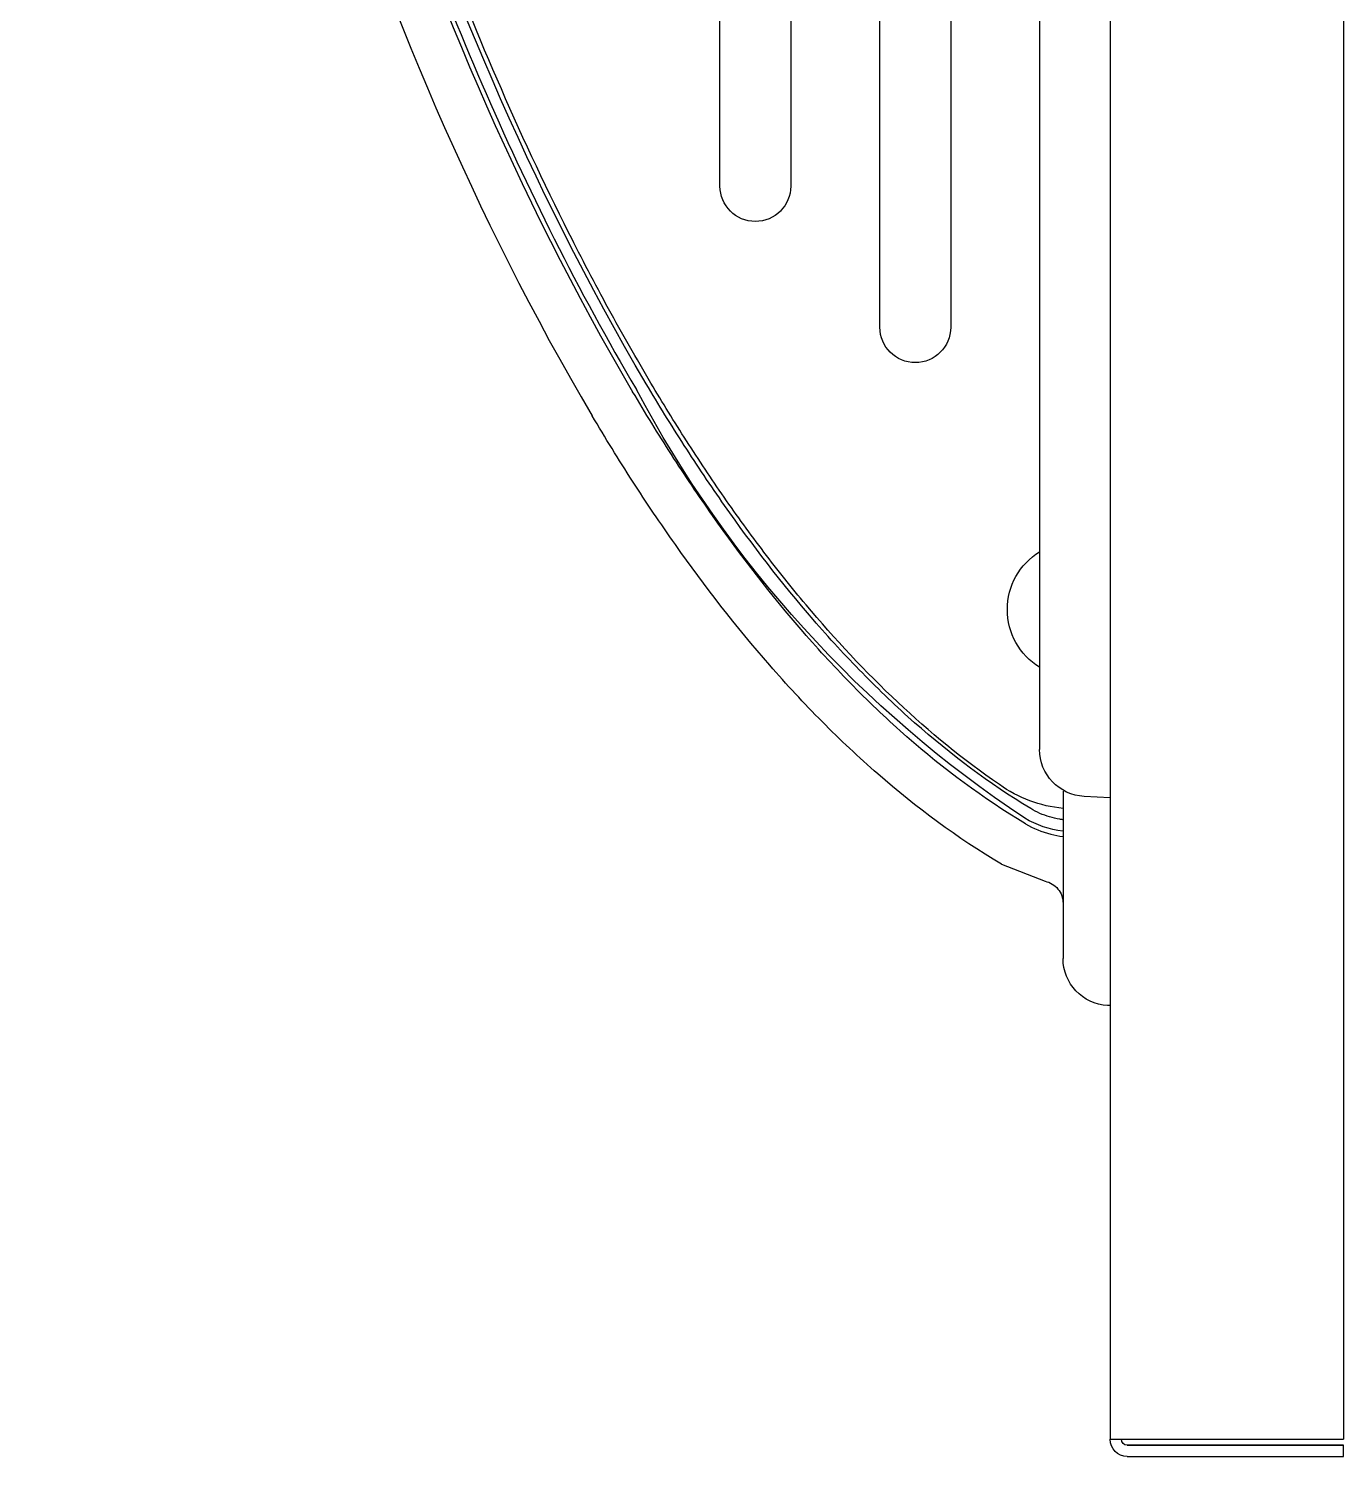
# Model space of a CAD drawing. Header units: inches. Extents: x 513 to 1324, y 337 to 1105.
# Drawn here: x 592.755 to 596.249, y 1061.375 to 1065.169 of the extents above; entities that cross this region are included whole.
import ezdxf

# ---------------------------------------------------------------- set-up
doc = ezdxf.new("R2010")
doc.units = ezdxf.units.IN
doc.header["$LTSCALE"] = 96
doc.header["$MEASUREMENT"] = 0
doc.layers.add('20', color=7, linetype='Continuous')
doc.layers.add('A-Flor-Pfix-Neww', color=7, linetype='Continuous')

# ---------------------------------------------------------------- blocks, each defined once
blk = doc.blocks.new('foutain-single')
at = {"layer": '20', "color": 7, "linetype": 'Continuous'}
for p, q in [((2491.1811, 1148.1128), (2491.1811, 1128.4538)), ((2491.8011, 1148.1128), (2491.8011, 1128.4538)), ((2491.9886, 1145.1583), (2491.9886, 1131.4083)), ((2492.2246, 1137.0333), (2492.2246, 1131.4083)), ((2492.4126, 1131.4083), (2492.4126, 1137.0333)), ((2492.6496, 1136.2833), (2492.6496, 1131.7833)), ((2492.8376, 1131.7833), (2492.8376, 1136.2833)), ((2491.9886, 1131.4083), (2491.9886, 1130.2867)), ((2491.8011, 1130.1583), (2491.8701, 1130.1619)), ((2491.9261, 1130.1754), (2491.9261, 1129.7312)), ((2492.0896, 1129.9816), (2491.9739, 1129.9365)), ((2491.9255, 1129.733), (2491.9261, 1129.733)), ((2491.8011, 1129.606), (2491.8076, 1129.6063)), ((2491.2266, 1128.4538), (2491.1811, 1128.4538)), ((2491.7556, 1128.4538), (2491.2266, 1128.4538)), ((2491.8011, 1128.4538), (2491.7556, 1128.4538)), ((2491.1811, 1128.4382), (2491.7556, 1128.4382)), ((2491.1811, 1128.4382), (2491.1811, 1128.4381)), ((2491.7556, 1128.4381), (2491.1811, 1128.4381)), ((2491.1811, 1128.4082), (2491.1811, 1128.4381)), ((2491.7556, 1128.4082), (2491.1811, 1128.4082))]:
    blk.add_line(p, q, dxfattribs=at)
for centre, radius, start, end in [((2492.7436, 1131.7833), 0.094, 180, 0), ((2492.3186, 1131.4083), 0.094, 180, 0), ((2490.312, 1132.6953), 3.1078, 303.5046, 332.1406), ((2491.8936, 1130.6583), 0.1805, 301.742, 58.258), ((2491.8636, 1130.2867), 0.125, 273, 0), ((2491.8936, 1130.4738), 0.3454, 275.3856, 305.6685), ((2491.8986, 1130.3177), 0.2497, 276.4073, 301.0879), ((2491.8011, 1129.7312), 0.125, 273, 0), ((2491.7556, 1128.4538), 0.0156, 270, 0), ((2491.7556, 1128.4538), 0.0455, 270, 0), ((2491.7556, 1128.4538), 0.0156, 270, 0)]:
    blk.add_arc(centre, radius, start, end, dxfattribs=at)
for points, knots in [([(2493.021, 1131.2598), (2493.0404, 1131.2925), (2493.0595, 1131.3254), (2493.0783, 1131.3583), (2493.097, 1131.3912), (2493.1155, 1131.4243), (2493.1699, 1131.524), (2493.2049, 1131.5909), (2493.3066, 1131.7929), (2493.37, 1131.9293), (2493.5491, 1132.3429), (2493.6538, 1132.6242), (2493.8406, 1133.1958), (2493.9227, 1133.4859), (2494.0318, 1133.9264), (2494.0659, 1134.0743), (2494.1294, 1134.3704), (2494.1589, 1134.5188), (2494.2411, 1134.9651), (2494.2875, 1135.2641), (2494.3464, 1135.7144), (2494.3641, 1135.8648), (2494.3962, 1136.1662), (2494.4104, 1136.3171), (2494.4482, 1136.7699), (2494.4666, 1137.0722), (2494.4848, 1137.526), (2494.4894, 1137.6774), (2494.4924, 1137.8288), (2494.4954, 1137.9802), (2494.4967, 1138.1317), (2494.4969, 1138.2833)], [0, 0, 0, 0, 0.080808, 0.080808, 0.080808, 0.090909, 0.090909, 0.111111, 0.111111, 0.151515, 0.151515, 0.232323, 0.232323, 0.313131, 0.313131, 0.353535, 0.353535, 0.393939, 0.393939, 0.474747, 0.474747, 0.515152, 0.515152, 0.555556, 0.555556, 0.636364, 0.636364, 0.676768, 0.676768, 0.676768, 1, 1, 1, 1]), ([(2493.0338, 1131.2583), (2493.3428, 1131.7817), (2493.5737, 1132.3391), (2493.949, 1133.4914), (2494.0902, 1134.0802), (2494.3086, 1135.2719), (2494.3847, 1135.8716), (2494.4844, 1137.0742), (2494.5073, 1137.6778), (2494.5078, 1138.2832)], [0, 0, 0, 0, 0.25, 0.25, 0.5, 0.5, 0.75, 0.75, 1, 1, 1, 1]), ([(2494.5378, 1138.2834), (2494.5372, 1137.6771), (2494.5143, 1137.0725), (2494.4144, 1135.8679), (2494.3383, 1135.2672), (2494.1195, 1134.0736), (2493.9782, 1133.4842), (2493.6961, 1132.618), (2493.5905, 1132.3334), (2493.3499, 1131.7769), (2493.214, 1131.5047), (2493.0596, 1131.243)], [0, 0, 0, 0, 0.25, 0.25, 0.5, 0.5, 0.75, 0.75, 0.875, 0.875, 1, 1, 1, 1]), ([(2494.5495, 1138.2834), (2494.5489, 1137.6762), (2494.5259, 1137.0707), (2494.4258, 1135.8643), (2494.3495, 1135.2628), (2494.1301, 1134.0674), (2493.9883, 1133.4769), (2493.6114, 1132.3211), (2493.3796, 1131.7621), (2493.0696, 1131.2371)], [0, 0, 0, 0, 0.25, 0.25, 0.5, 0.5, 0.75, 0.75, 1, 1, 1, 1]), ([(2494.6746, 1138.2834), (2494.6741, 1137.6704), (2494.6508, 1137.0592), (2494.5746, 1136.1454), (2494.5426, 1135.8413), (2494.4632, 1135.2342), (2494.4161, 1134.9309), (2494.3051, 1134.3286), (2494.2412, 1134.0293), (2494.094, 1133.4351), (2494.0103, 1133.1395), (2493.7246, 1132.2666), (2493.4902, 1131.7033), (2493.1773, 1131.1732)], [0, 0, 0, 0, 0.25, 0.25, 0.375, 0.375, 0.5, 0.5, 0.625, 0.625, 0.75, 0.75, 1, 1, 1, 1]), ([(2492.012, 1130.1296), (2492.1227, 1130.1963), (2492.2247, 1130.2732), (2492.3682, 1130.3999), (2492.4144, 1130.444), (2492.4817, 1130.5126), (2492.5038, 1130.5358), (2492.5472, 1130.5832), (2492.5687, 1130.6072), (2492.6738, 1130.7287), (2492.7518, 1130.8303), (2492.8622, 1130.9874), (2492.8979, 1131.0406), (2492.9499, 1131.1215), (2492.967, 1131.1486), (2493.0007, 1131.2032), (2493.0173, 1131.2307), (2493.0338, 1131.2583)], [0, 0, 0, 0, 0.25, 0.25, 0.375, 0.375, 0.4375, 0.4375, 0.5, 0.5, 0.75, 0.75, 0.875, 0.875, 0.9375, 0.9375, 1, 1, 1, 1]), ([(2492.0951, 1130.1932), (2492.1916, 1130.2593), (2492.281, 1130.3329), (2492.3653, 1130.4121), (2492.4516, 1130.4931), (2492.5324, 1130.5798), (2492.6473, 1130.7166), (2492.6845, 1130.7634), (2492.7571, 1130.8588), (2492.7924, 1130.9074), (2492.8608, 1131.0059), (2492.8941, 1131.0559), (2492.9426, 1131.1317), (2492.9586, 1131.1571), (2492.9901, 1131.2082), (2493.0056, 1131.2339), (2493.021, 1131.2598)], [0, 0, 0, 0, 0.38913, 0.38913, 0.38913, 0.592754, 0.592754, 0.694565, 0.694565, 0.796377, 0.796377, 0.898188, 0.898188, 0.949094, 0.949094, 1, 1, 1, 1]), ([(2492.0257, 1130.0892), (2492.1388, 1130.1567), (2492.2432, 1130.2346), (2492.3899, 1130.3632), (2492.4372, 1130.408), (2492.529, 1130.501), (2492.5735, 1130.5494), (2492.7023, 1130.6977), (2492.782, 1130.801), (2492.8947, 1130.9611), (2492.9311, 1131.0152), (2492.9842, 1131.0976), (2493.0016, 1131.1253), (2493.0359, 1131.1809), (2493.0529, 1131.209), (2493.0696, 1131.2371)], [0, 0, 0, 0, 0.25, 0.25, 0.375, 0.375, 0.5, 0.5, 0.75, 0.75, 0.875, 0.875, 0.9375, 0.9375, 1, 1, 1, 1]), ([(2492.0896, 1129.9816), (2492.2072, 1130.0517), (2492.316, 1130.1325), (2492.4691, 1130.2659), (2492.5185, 1130.3124), (2492.6143, 1130.4091), (2492.6608, 1130.4592), (2492.795, 1130.613), (2492.878, 1130.7202), (2492.9953, 1130.8864), (2493.0332, 1130.9426), (2493.0884, 1131.0282), (2493.1065, 1131.057), (2493.1423, 1131.1148), (2493.1598, 1131.144), (2493.1773, 1131.1732)], [0, 0, 0, 0, 0.25, 0.25, 0.375, 0.375, 0.5, 0.5, 0.75, 0.75, 0.875, 0.875, 0.9375, 0.9375, 1, 1, 1, 1]), ([(2491.9264, 1130.0998), (2491.9293, 1130.1001), (2491.9321, 1130.1006), (2491.9441, 1130.1026), (2491.9531, 1130.1047), (2491.9794, 1130.1126), (2491.9962, 1130.12), (2492.012, 1130.1296)], [0, 0, 0, 0, 0.09527, 0.09527, 0.396847, 0.396847, 1, 1, 1, 1]), ([(2492.0257, 1130.0892), (2492.0047, 1130.0767), (2491.9823, 1130.0674), (2491.948, 1130.0588), (2491.9371, 1130.0568), (2491.9261, 1130.0556)], [0, 0, 0, 0, 0.68908, 0.68908, 1, 1, 1, 1]), ([(2491.9739, 1129.9365), (2491.9671, 1129.9351), (2491.9608, 1129.9326), (2491.949, 1129.9254), (2491.9439, 1129.921), (2491.9352, 1129.9103), (2491.9318, 1129.9043), (2491.9273, 1129.8913), (2491.9261, 1129.8846), (2491.9261, 1129.8777)], [0, 0, 0, 0, 0.25, 0.25, 0.5, 0.5, 0.75, 0.75, 1, 1, 1, 1])]:
    blk.add_open_spline(points, degree=3, knots=knots, dxfattribs=at)

msp = doc.modelspace()

# ---------------------------------------------------------------- block references
at = {"layer": 'A-Flor-Pfix-Neww', "xscale": -1}
msp.add_blockref('foutain-single', (3087.4301, -67.0333), dxfattribs=at)

doc.saveas('drawing.dxf')
